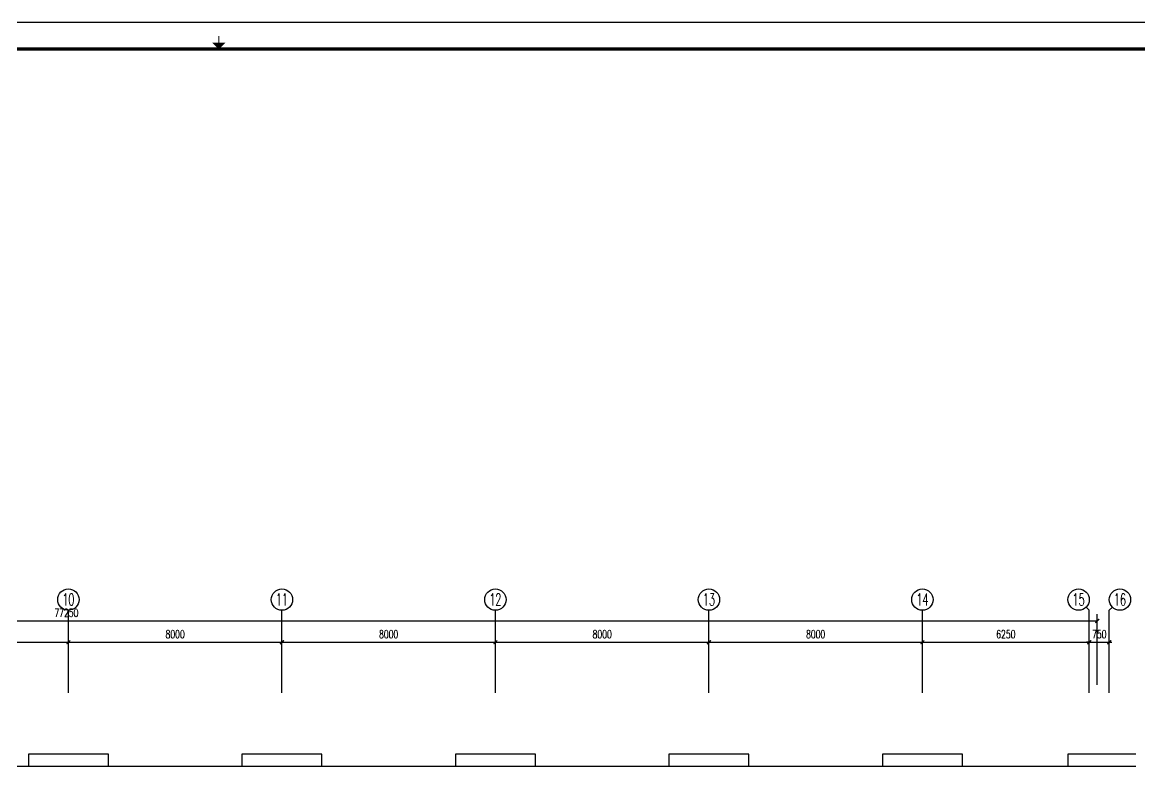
# Model space of a CAD drawing. Extents: x 190999 to 834799, y -200814 to 215286.
# Drawn here: x 361987 to 403851, y -40319 to -12314 of the extents above; entities that cross this region are included whole.
import ezdxf
from ezdxf.enums import TextEntityAlignment as Align

# ---------------------------------------------------------------- set-up
doc = ezdxf.new("R2010")
doc.units = 0
doc.header["$LTSCALE"] = 1000
doc.header["$MEASUREMENT"] = 0
for name, color, linetype in [('A-外包装修', 250, 'Continuous'), ('AXIS', 3, 'Continuous'), ('AXIS_TEXT', 7, 'Continuous'), ('图框', 189, 'Continuous')]:
    doc.layers.add(name, color=color, linetype=linetype)
doc.styles.add('_TCH_AXIS', font='COMPLEX', dxfattribs={"bigfont": 'GBCBIG'})
doc.styles.add('COMPLEX', font='COMPLEX')
doc.styles.add('DIM_FONT', font='SIMPLEX', dxfattribs={"width": 0.7, "bigfont": 'GBCBIG'})
doc.dimstyles.new('DIMN', dxfattribs={"dimtxt": 300, "dimasz": 100, "dimexe": 250, "dimexo": 300, "dimgap": 150, "dimtad": 1, "dimdec": 0, "dimzin": 0, "dimdsep": 46, "dimtxsty": 'DIM_FONT', "dimblk": 'ARCHTICK', "dimcen": 0.09, "dimclrt": 7, "dimazin": 2, "dimtfac": 1, "dimtdec": 0, "dimtix": 1, "dimtmove": 2, "dimatfit": 3, "dimfxl": 0, "dimtolj": 1, "dimtzin": 0, "dimarcsym": 0})

# ---------------------------------------------------------------- blocks, each defined once
blk = doc.blocks.new('TJAD_TK_A0')
at = {"layer": '图框'}
blk.add_line((2162, 399.3), (973, 399.3), dxfattribs=at)
at = {"layer": '图框', "const_width": 0.3}
blk.add_lwpolyline([(1567.5, 391.74), (1567.5, 394.24)], dxfattribs=at)
at = {"layer": '图框', "const_width": 1.2}
blk.add_lwpolyline([(2152, -431.7), (2152, 389.3), (998, 389.3), (998, -431.7)], close=True, dxfattribs=at)
at = {"layer": '图框'}
blk.add_solid([(1565, 391.74), (1570, 391.74), (1567.5, 389.24)], dxfattribs=at)
blk = doc.blocks.new('_ArchTick')
at = {"const_width": 0.5}
blk.add_lwpolyline([(-0.7, -0.7), (0.7, 0.7)], dxfattribs=at)
blk = doc.blocks.new('*D1362')
at = {"layer": 'AXIS', "color": 0, "lineweight": -2}
for p, q in [((355712, -37144), (355712, -35294)), ((355712, -35544), (363712, -35544)), ((363712, -37144), (363712, -35294))]:
    blk.add_line(p, q, dxfattribs=at)
at = {"layer": 'Defpoints', "color": 0}
for p in [(363712, -35544), (355712, -37444), (363712, -37444)]:
    blk.add_point(p, dxfattribs=at)
at = {"layer": 'AXIS', "color": 0, "lineweight": -2, "xscale": 100, "yscale": 100, "zscale": 100, "rotation": 180}
blk.add_blockref('_ArchTick', (355712, -35544), dxfattribs=at)
at = {"layer": 'AXIS', "color": 0, "lineweight": -2, "xscale": 100, "yscale": 100, "zscale": 100}
blk.add_blockref('_ArchTick', (363712, -35544), dxfattribs=at)
at = {"layer": 'AXIS', "color": 7, "insert": (359712, -35244), "char_height": 300, "attachment_point": 5, "style": 'DIM_FONT'}
blk.add_mtext('\\A1;8000', dxfattribs=at)
blk = doc.blocks.new('*D1363')
at = {"layer": 'AXIS', "color": 0, "lineweight": -2}
for p, q in [((363712, -37144), (363712, -35294)), ((363712, -35544), (371712, -35544)), ((371712, -37144), (371712, -35294))]:
    blk.add_line(p, q, dxfattribs=at)
at = {"layer": 'Defpoints', "color": 0}
for p in [(371712, -35544), (363712, -37444), (371712, -37444)]:
    blk.add_point(p, dxfattribs=at)
at = {"layer": 'AXIS', "color": 0, "lineweight": -2, "xscale": 100, "yscale": 100, "zscale": 100, "rotation": 180}
blk.add_blockref('_ArchTick', (363712, -35544), dxfattribs=at)
at = {"layer": 'AXIS', "color": 0, "lineweight": -2, "xscale": 100, "yscale": 100, "zscale": 100}
blk.add_blockref('_ArchTick', (371712, -35544), dxfattribs=at)
at = {"layer": 'AXIS', "color": 7, "insert": (367712, -35244), "char_height": 300, "attachment_point": 5, "style": 'DIM_FONT'}
blk.add_mtext('\\A1;8000', dxfattribs=at)
blk = doc.blocks.new('*D1364')
at = {"layer": 'AXIS', "color": 0, "lineweight": -2}
for p, q in [((371712, -37144), (371712, -35294)), ((371712, -35544), (379712, -35544)), ((379712, -37144), (379712, -35294))]:
    blk.add_line(p, q, dxfattribs=at)
at = {"layer": 'Defpoints', "color": 0}
for p in [(379712, -35544), (371712, -37444), (379712, -37444)]:
    blk.add_point(p, dxfattribs=at)
at = {"layer": 'AXIS', "color": 0, "lineweight": -2, "xscale": 100, "yscale": 100, "zscale": 100, "rotation": 180}
blk.add_blockref('_ArchTick', (371712, -35544), dxfattribs=at)
at = {"layer": 'AXIS', "color": 0, "lineweight": -2, "xscale": 100, "yscale": 100, "zscale": 100}
blk.add_blockref('_ArchTick', (379712, -35544), dxfattribs=at)
at = {"layer": 'AXIS', "color": 7, "insert": (375712, -35244), "char_height": 300, "attachment_point": 5, "style": 'DIM_FONT'}
blk.add_mtext('\\A1;8000', dxfattribs=at)
blk = doc.blocks.new('*D1365')
at = {"layer": 'AXIS', "color": 0, "lineweight": -2}
for p, q in [((379712, -37144), (379712, -35294)), ((379712, -35544), (387712, -35544)), ((387712, -37144), (387712, -35294))]:
    blk.add_line(p, q, dxfattribs=at)
at = {"layer": 'Defpoints', "color": 0}
for p in [(387712, -35544), (379712, -37444), (387712, -37444)]:
    blk.add_point(p, dxfattribs=at)
at = {"layer": 'AXIS', "color": 0, "lineweight": -2, "xscale": 100, "yscale": 100, "zscale": 100, "rotation": 180}
blk.add_blockref('_ArchTick', (379712, -35544), dxfattribs=at)
at = {"layer": 'AXIS', "color": 0, "lineweight": -2, "xscale": 100, "yscale": 100, "zscale": 100}
blk.add_blockref('_ArchTick', (387712, -35544), dxfattribs=at)
at = {"layer": 'AXIS', "color": 7, "insert": (383712, -35244), "char_height": 300, "attachment_point": 5, "style": 'DIM_FONT'}
blk.add_mtext('\\A1;8000', dxfattribs=at)
blk = doc.blocks.new('*D1366')
at = {"layer": 'AXIS', "color": 0, "lineweight": -2}
for p, q in [((387712, -37144), (387712, -35294)), ((387712, -35544), (395712, -35544)), ((395712, -37144), (395712, -35294))]:
    blk.add_line(p, q, dxfattribs=at)
at = {"layer": 'Defpoints', "color": 0}
for p in [(395712, -35544), (387712, -37444), (395712, -37444)]:
    blk.add_point(p, dxfattribs=at)
at = {"layer": 'AXIS', "color": 0, "lineweight": -2, "xscale": 100, "yscale": 100, "zscale": 100, "rotation": 180}
blk.add_blockref('_ArchTick', (387712, -35544), dxfattribs=at)
at = {"layer": 'AXIS', "color": 0, "lineweight": -2, "xscale": 100, "yscale": 100, "zscale": 100}
blk.add_blockref('_ArchTick', (395712, -35544), dxfattribs=at)
at = {"layer": 'AXIS', "color": 7, "insert": (391712, -35244), "char_height": 300, "attachment_point": 5, "style": 'DIM_FONT'}
blk.add_mtext('\\A1;8000', dxfattribs=at)
blk = doc.blocks.new('*D1367')
at = {"layer": 'AXIS', "color": 0, "lineweight": -2}
for p, q in [((395712, -37144), (395712, -35294)), ((395712, -35544), (401962, -35544)), ((401962, -37144), (401962, -35294))]:
    blk.add_line(p, q, dxfattribs=at)
at = {"layer": 'Defpoints', "color": 0}
for p in [(401962, -35544), (395712, -37444), (401962, -37444)]:
    blk.add_point(p, dxfattribs=at)
at = {"layer": 'AXIS', "color": 0, "lineweight": -2, "xscale": 100, "yscale": 100, "zscale": 100, "rotation": 180}
blk.add_blockref('_ArchTick', (395712, -35544), dxfattribs=at)
at = {"layer": 'AXIS', "color": 0, "lineweight": -2, "xscale": 100, "yscale": 100, "zscale": 100}
blk.add_blockref('_ArchTick', (401962, -35544), dxfattribs=at)
at = {"layer": 'AXIS', "color": 7, "insert": (398837, -35244), "char_height": 300, "attachment_point": 5, "style": 'DIM_FONT'}
blk.add_mtext('\\A1;6250', dxfattribs=at)
blk = doc.blocks.new('*D1368')
at = {"layer": 'AXIS', "color": 0, "lineweight": -2}
for p, q in [((401962, -35544), (401862, -35544)), ((401962, -37144), (401962, -35294)), ((401962, -35544), (402712, -35544)), ((402712, -37144), (402712, -35294)), ((402712, -35544), (402812, -35544))]:
    blk.add_line(p, q, dxfattribs=at)
at = {"layer": 'Defpoints', "color": 0}
for p in [(402712, -35544), (401962, -37444), (402712, -37444)]:
    blk.add_point(p, dxfattribs=at)
at = {"layer": 'AXIS', "color": 0, "lineweight": -2, "xscale": 100, "yscale": 100, "zscale": 100}
blk.add_blockref('_ArchTick', (401962, -35544), dxfattribs=at)
at = {"layer": 'AXIS', "color": 0, "lineweight": -2, "xscale": 100, "yscale": 100, "zscale": 100, "rotation": 180}
blk.add_blockref('_ArchTick', (402712, -35544), dxfattribs=at)
at = {"layer": 'AXIS', "color": 7, "insert": (402337, -35244), "char_height": 300, "attachment_point": 5, "style": 'DIM_FONT'}
blk.add_mtext('\\A1;750', dxfattribs=at)
blk = doc.blocks.new('*D1369')
at = {"layer": 'AXIS', "color": 0, "lineweight": -2}
for p, q in [((325012, -37144), (325012, -34494)), ((325012, -34744), (402262, -34744)), ((402262, -37144), (402262, -34494))]:
    blk.add_line(p, q, dxfattribs=at)
at = {"layer": 'Defpoints', "color": 0}
for p in [(402262, -34744), (325012, -37444), (402262, -37444)]:
    blk.add_point(p, dxfattribs=at)
at = {"layer": 'AXIS', "color": 0, "lineweight": -2, "xscale": 100, "yscale": 100, "zscale": 100, "rotation": 180}
blk.add_blockref('_ArchTick', (325012, -34744), dxfattribs=at)
at = {"layer": 'AXIS', "color": 0, "lineweight": -2, "xscale": 100, "yscale": 100, "zscale": 100}
blk.add_blockref('_ArchTick', (402262, -34744), dxfattribs=at)
at = {"layer": 'AXIS', "color": 7, "insert": (363637, -34444), "char_height": 300, "attachment_point": 5, "style": 'DIM_FONT'}
blk.add_mtext('\\A1;77250', dxfattribs=at)
blk = doc.blocks.new('_AXISO')
blk.add_circle((0, 0), 0.5)
at = {"layer": 'AXIS_TEXT', "style": 'COMPLEX', "width": 1.041667}
blk.add_attdef('A', text='', height=0.56, dxfattribs=at).set_placement((-0.25, -0.28), (0.25, -0.28), align=Align.FIT)

msp = doc.modelspace()

# ---------------------------------------------------------------- linework, layer by layer
at = {"layer": 'A-外包装修'}
msp.add_line((337611.6, -40194.2), (403711.6, -40194.2), dxfattribs=at)
for points in [[(365212, -40194.2), (365212, -39744.1), (362211.3, -39744.1), (362211.3, -40194.2)], [(373212, -40194.2), (373212, -39744.1), (370211.3, -39744.1), (370211.3, -40194.2)], [(381212, -40194.2), (381212, -39744.1), (378211.3, -39744.1), (378211.3, -40194.2)], [(389212, -40194.2), (389212, -39744.1), (386211.3, -39744.1), (386211.3, -40194.2)], [(397212, -40194.2), (397212, -39744.1), (394211.3, -39744.1), (394211.3, -40194.2)], [(403711.6, -39744.1), (401161.3, -39744.1), (401161.3, -40194.2)]]:
    msp.add_lwpolyline(points, dxfattribs=at)
at = {"layer": 'AXIS'}
for p, q in [((401844.5, -34227.2), (401961.6, -34344.4)), ((402828.8, -34227.2), (402711.6, -34344.4)), ((363711.6, -37444.4), (363711.6, -34343.9)), ((371711.6, -37444.4), (371711.6, -34344.4)), ((379711.6, -37444.4), (379711.6, -34344.4)), ((387711.6, -37444.4), (387711.6, -34344.4)), ((395711.6, -37444.4), (395711.6, -34344.4)), ((401961.6, -37444.4), (401961.6, -34344.4)), ((402711.6, -37444.4), (402711.6, -34344.4))]:
    msp.add_line(p, q, dxfattribs=at)

# ---------------------------------------------------------------- block references
ref = msp.add_blockref('_AXISO', (363711.6, -33943.9), dxfattribs=dict(at, xscale=800, yscale=800, zscale=800))
ref.add_attrib('A', '10', dxfattribs={"layer": 'AXIS_TEXT', "height": 452.55, "style": '_TCH_AXIS', "width": 0.724138}).set_placement((363485.4, -34170.2), (363937.9, -34170.2), align=Align.FIT)
ref = msp.add_blockref('_AXISO', (371711.6, -33944.4), dxfattribs=dict(at, xscale=800, yscale=800, zscale=800))
ref.add_attrib('A', '11', dxfattribs={"layer": 'AXIS_TEXT', "height": 452.55, "style": '_TCH_AXIS', "width": 0.875}).set_placement((371485.4, -34170.7), (371937.9, -34170.7), align=Align.FIT)
ref = msp.add_blockref('_AXISO', (379711.6, -33944.4), dxfattribs=dict(at, xscale=800, yscale=800, zscale=800))
ref.add_attrib('A', '12', dxfattribs={"layer": 'AXIS_TEXT', "height": 452.55, "style": '_TCH_AXIS', "width": 0.724138}).set_placement((379485.4, -34170.7), (379937.9, -34170.7), align=Align.FIT)
ref = msp.add_blockref('_AXISO', (387711.6, -33944.4), dxfattribs=dict(at, xscale=800, yscale=800, zscale=800))
ref.add_attrib('A', '13', dxfattribs={"layer": 'AXIS_TEXT', "height": 452.55, "style": '_TCH_AXIS', "width": 0.724138}).set_placement((387485.4, -34170.7), (387937.9, -34170.7), align=Align.FIT)
ref = msp.add_blockref('_AXISO', (395711.6, -33944.4), dxfattribs=dict(at, xscale=800, yscale=800, zscale=800))
ref.add_attrib('A', '14', dxfattribs={"layer": 'AXIS_TEXT', "height": 452.55, "style": '_TCH_AXIS', "width": 0.677419}).set_placement((395485.4, -34170.7), (395937.9, -34170.7), align=Align.FIT)
ref = msp.add_blockref('_AXISO', (401561.6, -33944.4), dxfattribs=dict(at, xscale=800, yscale=800, zscale=800))
ref.add_attrib('A', '15', dxfattribs={"layer": 'AXIS_TEXT', "height": 452.55, "style": '_TCH_AXIS', "width": 0.724138}).set_placement((401335.4, -34170.7), (401787.9, -34170.7), align=Align.FIT)
ref = msp.add_blockref('_AXISO', (403111.6, -33944.4), dxfattribs=dict(at, xscale=800, yscale=800, zscale=800))
ref.add_attrib('A', '16', dxfattribs={"layer": 'AXIS_TEXT', "height": 452.55, "style": '_TCH_AXIS', "width": 0.724138}).set_placement((402885.4, -34170.7), (403337.9, -34170.7), align=Align.FIT)
at = {"layer": '图框', "xscale": 100, "yscale": 100, "zscale": 100}
msp.add_blockref('TJAD_TK_A0', (212598.6, -52243.2), dxfattribs=at)

# ---------------------------------------------------------------- dimensions: what is measured, and where the dimension line sits
at = {"layer": 'AXIS'}
for p1, p2, distance, picture, middle in [((325011.8, -37444.4), (402261.6, -37444.4), 2700, '*D1369', (363636.7, -34444.4)), ((355711.6, -37444.4), (363711.6, -37444.4), 1900, '*D1362', (359711.6, -35244.4)), ((363711.6, -37444.4), (371711.6, -37444.4), 1900, '*D1363', (367711.6, -35244.4)), ((371711.6, -37444.4), (379711.6, -37444.4), 1900, '*D1364', (375711.6, -35244.4)), ((379711.6, -37444.4), (387711.6, -37444.4), 1900, '*D1365', (383711.6, -35244.4)), ((387711.6, -37444.4), (395711.6, -37444.4), 1900, '*D1366', (391711.6, -35244.4)), ((395711.6, -37444.4), (401961.6, -37444.4), 1900, '*D1367', (398836.6, -35244.4)), ((401961.6, -37444.4), (402711.6, -37444.4), 1900, '*D1368', (402336.6, -35244.4))]:
    dim = msp.add_aligned_dim(p1=p1, p2=p2, distance=distance, dimstyle='DIMN', dxfattribs=at)
    dim.commit()
    dim.dimension.update_dxf_attribs({"geometry": picture, "text_midpoint": middle})

doc.saveas('drawing.dxf')
